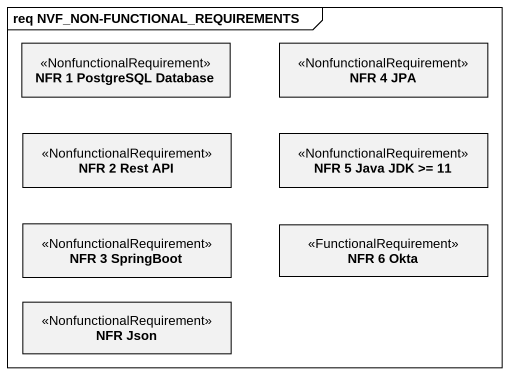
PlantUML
@startuml
mainframe req NVF_NON-FUNCTIONAL_REQUIREMENTS
hide circle
hide empty members
class "NFR 1 PostgreSQL Database" as NFR_1_PostgreSQL_Database <<NonfunctionalRequirement>>
class "NFR 4 JPA" as NFR_4_JPA <<NonfunctionalRequirement>>
class "NFR 2 Rest API" as NFR_2_Rest_API <<NonfunctionalRequirement>>
class "NFR 5 Java JDK >= 11" as NFR_5_Java_JDK_11 <<NonfunctionalRequirement>>
class "NFR 3 SpringBoot" as NFR_3_SpringBoot <<NonfunctionalRequirement>>
class "NFR 6 Okta" as NFR_6_Okta <<FunctionalRequirement>>
class "NFR Json" as NFR_Json <<NonfunctionalRequirement>>
@enduml
